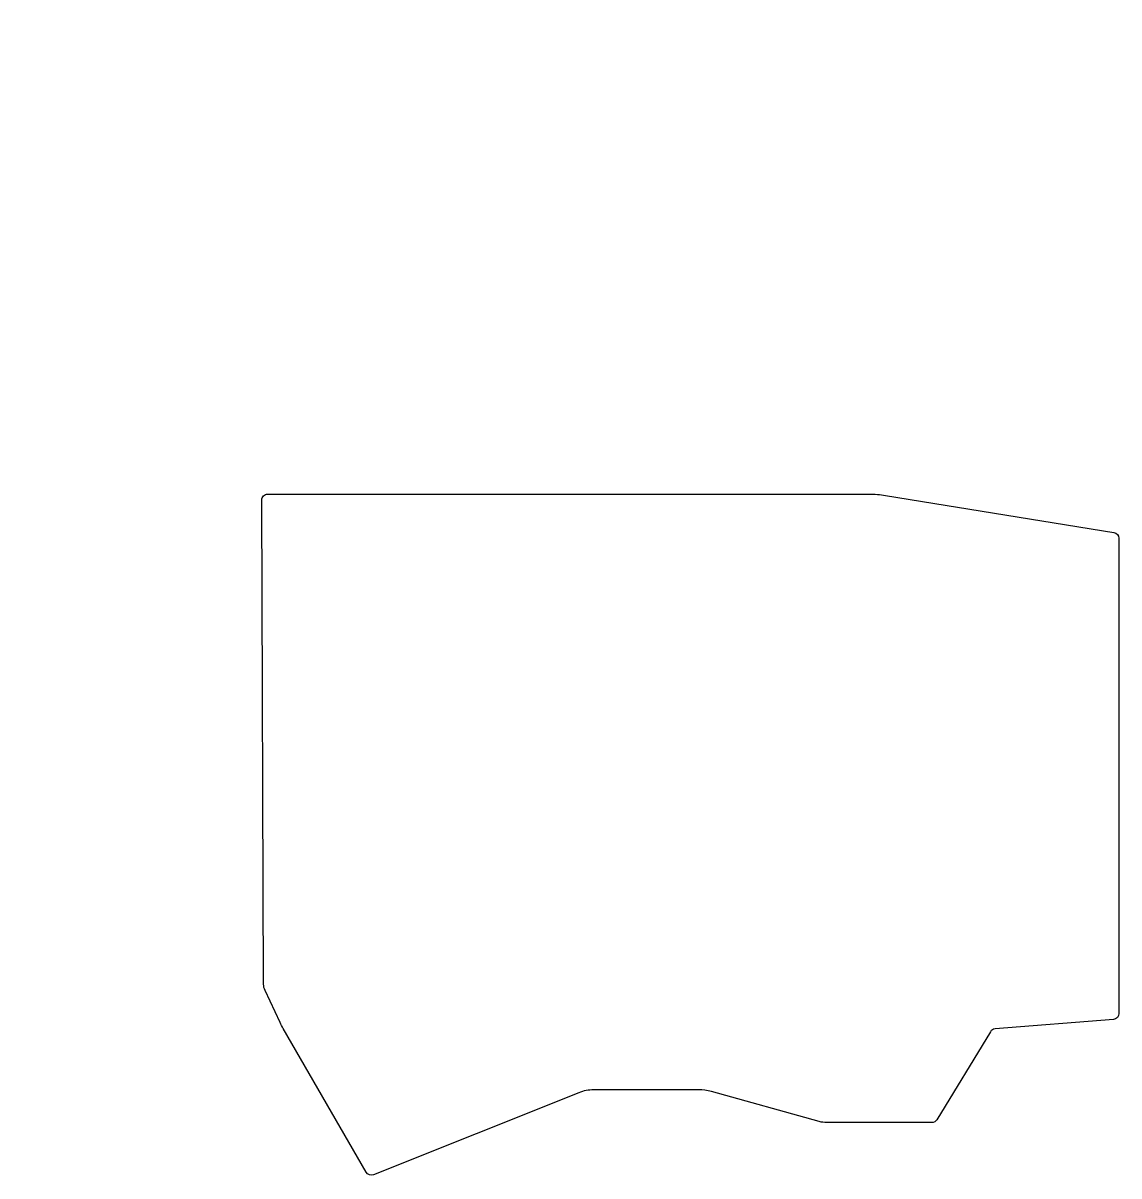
# Model space of a CAD drawing. Extents: x -15 to 149, y -121 to 52.
import ezdxf

# ---------------------------------------------------------------- set-up
doc = ezdxf.new("R2010")
doc.units = 0
doc.layers.get('0').update_dxf_attribs({"linetype": 'CONTINUOUS'})
doc.layers.add('edge3', color=7, linetype='CONTINUOUS')

msp = doc.modelspace()

# ---------------------------------------------------------------- linework, layer by layer
at = {"color": 7}
msp.add_lwpolyline([(-15.323952, 52.303565)], close=True, dxfattribs=at)
at = {"layer": 'edge3', "color": 7}
for points in [[(21.444902, -18.478179), (37.815173, -18.478179), (54.970311, -18.478179), (59.659345, -18.478179), (74.326164, -18.478179), (77.689036, -18.478179), (95.081227, -18.478179), (95.553169, -18.478179), (100.126314, -18.478179), (111.768693, -18.478179)], [(114.266631, -18.679334), (148.535416, -24.234577)], [(20.812141, -92.114246), (20.545735, -19.380646)], [(149.290705, -25.121844), (149.316123, -96.523743)], [(23.291958, -97.901634), (21.029618, -93.081176)], [(148.489058, -97.42034), (130.70471, -98.851154)], [(36.228569, -120.398134), (23.760258, -98.798605)], [(130.008803, -99.279816), (121.960841, -112.497854)], [(68.152528, -108.449973), (37.341464, -120.783385)], [(86.152875, -108.011892), (70.425751, -108.011892)], [(104.297513, -112.779362), (88.081461, -108.274781)], [(121.192827, -112.929411), (105.398289, -112.929411)]]:
    msp.add_lwpolyline(points, dxfattribs=at)
msp.add_lwpolyline([(148.489058, -97.42034)], close=True, dxfattribs=at)
for points in [[(20.545735, -19.380646), (20.544859, -19.141601), (20.639206, -18.912047), (20.807927, -18.742706)], [(20.807927, -18.742706), (20.976649, -18.573366), (21.205856, -18.478179), (21.444902, -18.478179)], [(111.768693, -18.478179), (112.605384, -18.478179), (113.440721, -18.545447), (114.266631, -18.679334)], [(148.535416, -24.234577), (148.970674, -24.305136), (149.290548, -24.680904), (149.290705, -25.121844)], [(21.029618, -93.081176), (20.887587, -92.778545), (20.813365, -92.448546), (20.812141, -92.114246)], [(149.316123, -96.523743), (149.31629, -96.992504), (148.956309, -97.382748), (148.489058, -97.42034)], [(23.760258, -98.798605), (23.591561, -98.506362), (23.435321, -98.207104), (23.291958, -97.901634)], [(130.70471, -98.851154), (130.417451, -98.874265), (130.158675, -99.033665), (130.008803, -99.279816)], [(70.425751, -108.011892), (69.647033, -108.011893), (68.875476, -108.160582), (68.152528, -108.449973)], [(88.081461, -108.274781), (87.453448, -108.100329), (86.804668, -108.011892), (86.152875, -108.011892)], [(121.960841, -112.497854), (121.797667, -112.765853), (121.506593, -112.929411), (121.192827, -112.929411)], [(105.398289, -112.929411), (105.026266, -112.929411), (104.655964, -112.878934), (104.297513, -112.779362)], [(37.341464, -120.783385), (36.926311, -120.949566), (36.452128, -120.785418), (36.228569, -120.398134)]]:
    msp.add_open_spline(points, degree=3, dxfattribs=at)

doc.saveas('drawing.dxf')
